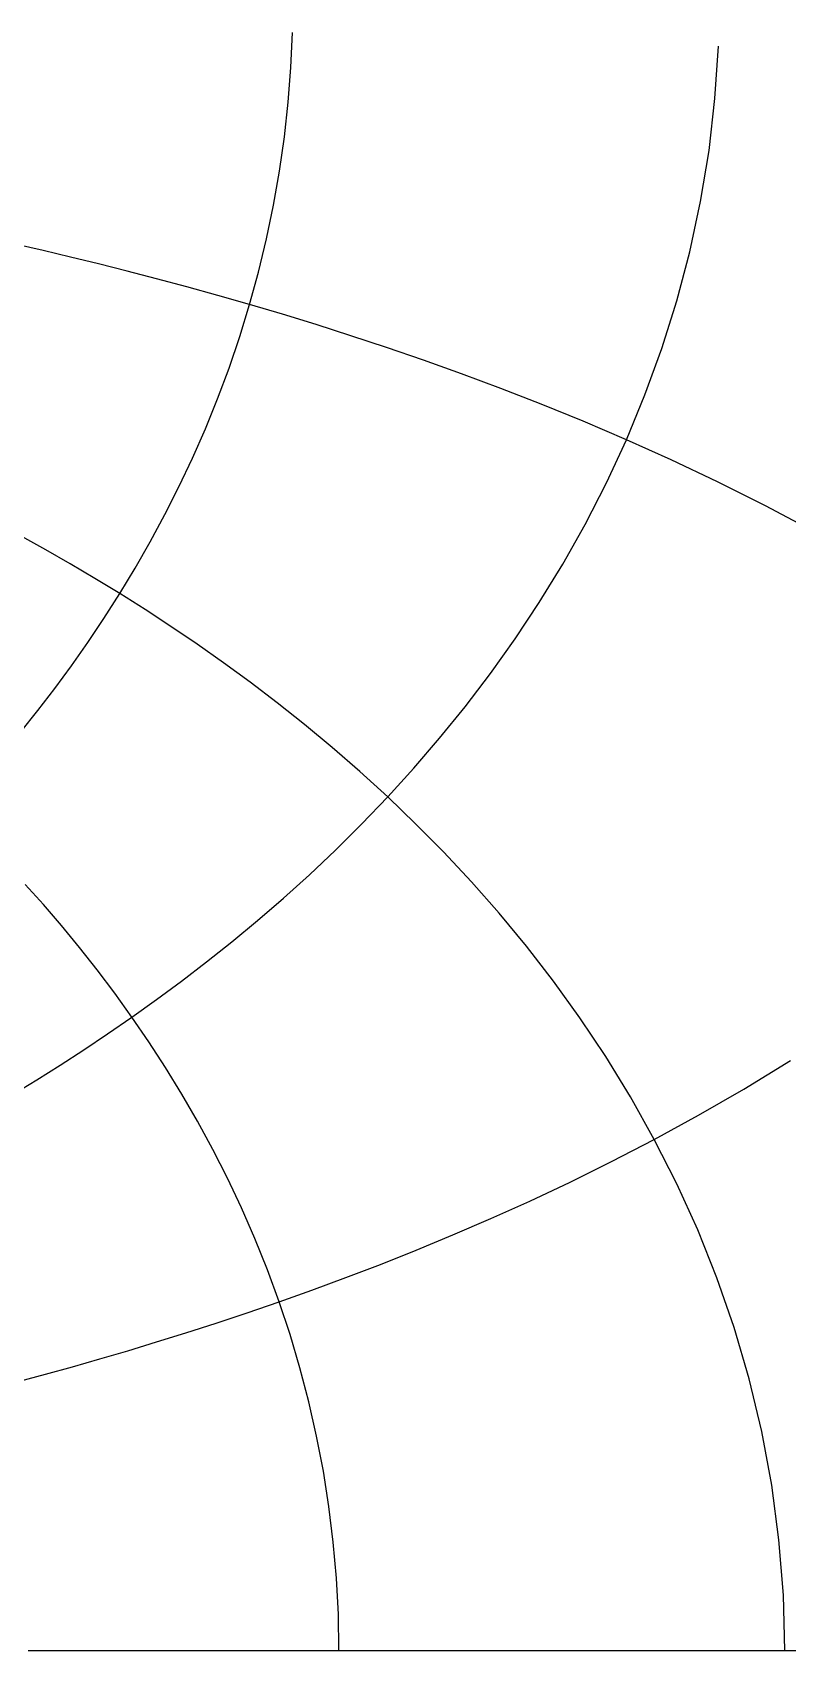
# Model space of a CAD drawing. Header units: metres. Extents: x -3.79 to 3.79, y -1 to 0.
# Drawn here: x 1.424 to 1.883, y -1 to -0.017 of the extents above; entities that cross this region are included whole.
import ezdxf

# ---------------------------------------------------------------- set-up
doc = ezdxf.new("R2010")
doc.units = ezdxf.units.M

msp = doc.modelspace()

# ---------------------------------------------------------------- linework, layer by layer
for p, q in [((1.58089, -0.03818), (1.5818, -0.01692)), ((1.83844, -0.05711), (1.84049, -0.02533)), ((1.57928, -0.05937), (1.58089, -0.03818)), ((1.83483, -0.0886), (1.83844, -0.05711)), ((1.57698, -0.08042), (1.57928, -0.05937)), ((1.57401, -0.10131), (1.57698, -0.08042)), ((1.82972, -0.11967), (1.83483, -0.0886)), ((1.57039, -0.12197), (1.57401, -0.10131)), ((1.56614, -0.14238), (1.57039, -0.12197)), ((1.82319, -0.15017), (1.82972, -0.11967)), ((1.43043, -0.14946), (1.41424, -0.1457)), ((1.56128, -0.1625), (1.56614, -0.14238)), ((1.44702, -0.15341), (1.43043, -0.14946)), ((1.46401, -0.15758), (1.44702, -0.15341)), ((1.81531, -0.17999), (1.82319, -0.15017)), ((1.48144, -0.16197), (1.46401, -0.15758)), ((1.49931, -0.16662), (1.48144, -0.16197)), ((1.51765, -0.17154), (1.49931, -0.16662)), ((1.55585, -0.1823), (1.56128, -0.1625)), ((1.53649, -0.17676), (1.51765, -0.17154)), ((1.55585, -0.1823), (1.53649, -0.17676)), ((1.54987, -0.20175), (1.55585, -0.1823)), ((1.57575, -0.18819), (1.55585, -0.1823)), ((1.80619, -0.20902), (1.81531, -0.17999)), ((1.59623, -0.19447), (1.57575, -0.18819)), ((1.61732, -0.20118), (1.59623, -0.19447)), ((1.54338, -0.22082), (1.54987, -0.20175)), ((1.63903, -0.20835), (1.61732, -0.20118)), ((1.66142, -0.21603), (1.63903, -0.20835)), ((1.68451, -0.22429), (1.66142, -0.21603)), ((1.79595, -0.23717), (1.80619, -0.20902)), ((1.53641, -0.23948), (1.54338, -0.22082)), ((1.70835, -0.23317), (1.68451, -0.22429)), ((1.73296, -0.24276), (1.70835, -0.23317)), ((1.52899, -0.25773), (1.53641, -0.23948)), ((1.75839, -0.25314), (1.73296, -0.24276)), ((1.78469, -0.26439), (1.79595, -0.23717)), ((1.78469, -0.26439), (1.75839, -0.25314)), ((1.52116, -0.27555), (1.52899, -0.25773)), ((1.77253, -0.29063), (1.78469, -0.26439)), ((1.81188, -0.27663), (1.78469, -0.26439)), ((1.51295, -0.29293), (1.52116, -0.27555)), ((1.84, -0.28999), (1.81188, -0.27663)), ((1.5044, -0.30985), (1.51295, -0.29293)), ((1.75958, -0.31585), (1.77253, -0.29063)), ((1.8691, -0.3046), (1.84, -0.28999)), ((1.89919, -0.32064), (1.8691, -0.3046)), ((1.49554, -0.32632), (1.5044, -0.30985)), ((1.43205, -0.3313), (1.4175, -0.32324)), ((1.74597, -0.34003), (1.75958, -0.31585)), ((1.44681, -0.33974), (1.43205, -0.3313)), ((1.4864, -0.34232), (1.49554, -0.32632)), ((1.4618, -0.34859), (1.44681, -0.33974)), ((1.47701, -0.35787), (1.4864, -0.34232)), ((1.73178, -0.36319), (1.74597, -0.34003)), ((1.47701, -0.35787), (1.4618, -0.34859)), ((1.4674, -0.37296), (1.47701, -0.35787)), ((1.49243, -0.36761), (1.47701, -0.35787)), ((1.71713, -0.38531), (1.73178, -0.36319)), ((1.4576, -0.3876), (1.4674, -0.37296)), ((1.50808, -0.37783), (1.49243, -0.36761)), ((1.52393, -0.38857), (1.50808, -0.37783)), ((1.44764, -0.40179), (1.4576, -0.3876)), ((1.53998, -0.39987), (1.52393, -0.38857)), ((1.7021, -0.40643), (1.71713, -0.38531)), ((1.43754, -0.41554), (1.44764, -0.40179)), ((1.55622, -0.41175), (1.53998, -0.39987)), ((1.57264, -0.42426), (1.55622, -0.41175)), ((1.68677, -0.42656), (1.7021, -0.40643)), ((1.42731, -0.42885), (1.43754, -0.41554)), ((1.417, -0.44175), (1.42731, -0.42885)), ((1.58922, -0.43743), (1.57264, -0.42426)), ((1.67121, -0.44574), (1.68677, -0.42656)), ((1.60594, -0.45132), (1.58922, -0.43743)), ((1.62277, -0.46595), (1.60594, -0.45132)), ((1.6555, -0.464), (1.67121, -0.44574)), ((1.63969, -0.48138), (1.62277, -0.46595)), ((1.63969, -0.48138), (1.6555, -0.464)), ((1.62383, -0.49791), (1.63969, -0.48138)), ((1.65665, -0.49765), (1.63969, -0.48138)), ((1.60796, -0.51364), (1.62383, -0.49791)), ((1.67363, -0.51482), (1.65665, -0.49765)), ((1.59213, -0.52861), (1.60796, -0.51364)), ((1.69055, -0.53292), (1.67363, -0.51482)), ((1.57636, -0.54285), (1.59213, -0.52861)), ((1.43062, -0.54681), (1.41959, -0.53449)), ((1.70737, -0.55202), (1.69055, -0.53292)), ((1.44159, -0.55956), (1.43062, -0.54681)), ((1.56069, -0.5564), (1.57636, -0.54285)), ((1.45248, -0.57276), (1.44159, -0.55956)), ((1.54513, -0.56931), (1.56069, -0.5564)), ((1.72402, -0.57214), (1.70737, -0.55202)), ((1.52971, -0.5816), (1.54513, -0.56931)), ((1.46326, -0.58641), (1.45248, -0.57276)), ((1.74042, -0.59333), (1.72402, -0.57214)), ((1.47391, -0.60054), (1.46326, -0.58641)), ((1.51444, -0.59331), (1.52971, -0.5816)), ((1.49933, -0.60448), (1.51444, -0.59331)), ((1.75648, -0.61563), (1.74042, -0.59333)), ((1.4844, -0.61513), (1.47391, -0.60054)), ((1.4844, -0.61513), (1.49933, -0.60448)), ((1.46965, -0.6253), (1.4844, -0.61513)), ((1.49471, -0.63022), (1.4844, -0.61513)), ((1.77211, -0.63907), (1.75648, -0.61563)), ((1.4551, -0.63501), (1.46965, -0.6253)), ((1.44074, -0.64429), (1.4551, -0.63501)), ((1.5048, -0.64579), (1.49471, -0.63022)), ((1.42657, -0.65316), (1.44074, -0.64429)), ((1.51466, -0.66186), (1.5048, -0.64579)), ((1.78719, -0.66367), (1.77211, -0.63907)), ((1.85589, -0.65883), (1.88423, -0.64141)), ((1.41261, -0.66165), (1.42657, -0.65316)), ((1.52423, -0.67843), (1.51466, -0.66186)), ((1.80161, -0.68943), (1.78719, -0.66367)), ((1.82835, -0.67478), (1.85589, -0.65883)), ((1.80161, -0.68943), (1.82835, -0.67478)), ((1.53349, -0.69549), (1.52423, -0.67843)), ((1.5424, -0.71305), (1.53349, -0.69549)), ((1.77565, -0.70292), (1.80161, -0.68943)), ((1.81524, -0.71636), (1.80161, -0.68943)), ((1.75047, -0.71537), (1.77565, -0.70292)), ((1.55092, -0.7311), (1.5424, -0.71305)), ((1.72604, -0.72688), (1.75047, -0.71537)), ((1.82795, -0.74442), (1.81524, -0.71636)), ((1.70233, -0.73756), (1.72604, -0.72688)), ((1.55902, -0.74962), (1.55092, -0.7311)), ((1.67932, -0.74748), (1.70233, -0.73756)), ((1.83959, -0.77357), (1.82795, -0.74442)), ((1.56666, -0.76861), (1.55902, -0.74962)), ((1.63528, -0.76534), (1.65698, -0.75672)), ((1.65698, -0.75672), (1.67932, -0.74748)), ((1.6142, -0.7734), (1.63528, -0.76534)), ((1.57379, -0.78804), (1.56666, -0.76861)), ((1.59371, -0.78096), (1.6142, -0.7734)), ((1.85004, -0.80376), (1.83959, -0.77357)), ((1.57379, -0.78804), (1.59371, -0.78096)), ((1.53554, -0.80099), (1.55441, -0.79471)), ((1.55441, -0.79471), (1.57379, -0.78804)), ((1.58038, -0.8079), (1.57379, -0.78804)), ((1.51717, -0.80691), (1.53554, -0.80099)), ((1.85916, -0.83488), (1.85004, -0.80376)), ((1.48182, -0.81779), (1.49927, -0.8125)), ((1.49927, -0.8125), (1.51717, -0.80691)), ((1.5864, -0.82816), (1.58038, -0.8079)), ((1.4482, -0.82755), (1.4648, -0.8228)), ((1.4648, -0.8228), (1.48182, -0.81779)), ((1.41617, -0.83636), (1.432, -0.83207)), ((1.432, -0.83207), (1.4482, -0.82755)), ((1.59181, -0.84878), (1.5864, -0.82816)), ((1.86681, -0.86684), (1.85916, -0.83488)), ((1.59657, -0.86973), (1.59181, -0.84878)), ((1.60065, -0.89097), (1.59657, -0.86973)), ((1.87289, -0.89949), (1.86681, -0.86684)), ((1.60403, -0.91247), (1.60065, -0.89097)), ((1.87731, -0.93268), (1.87289, -0.89949)), ((1.60668, -0.93417), (1.60403, -0.91247)), ((1.87999, -0.96625), (1.87731, -0.93268)), ((1.60859, -0.95603), (1.60668, -0.93417)), ((1.60974, -0.97799), (1.60859, -0.95603)), ((1.88089, -1), (1.87999, -0.96625)), ((1.61012, -1), (1.60974, -0.97799)), ((1.4213, -1), (1.43782, -1)), ((1.43782, -1), (1.45479, -1)), ((1.45479, -1), (1.47223, -1)), ((1.47223, -1), (1.49017, -1)), ((1.49017, -1), (1.50864, -1)), ((1.50864, -1), (1.52767, -1)), ((1.52767, -1), (1.54729, -1)), ((1.54729, -1), (1.56755, -1)), ((1.56755, -1), (1.58848, -1)), ((1.58848, -1), (1.61012, -1)), ((1.61012, -1), (1.63254, -1)), ((1.63254, -1), (1.65578, -1)), ((1.65578, -1), (1.67991, -1)), ((1.67991, -1), (1.705, -1)), ((1.705, -1), (1.73113, -1)), ((1.73113, -1), (1.75838, -1)), ((1.75838, -1), (1.78686, -1)), ((1.78686, -1), (1.81668, -1)), ((1.81668, -1), (1.84797, -1)), ((1.84797, -1), (1.88089, -1)), ((1.88089, -1), (1.91561, -1))]:
    msp.add_line(p, q)

doc.saveas('drawing.dxf')
